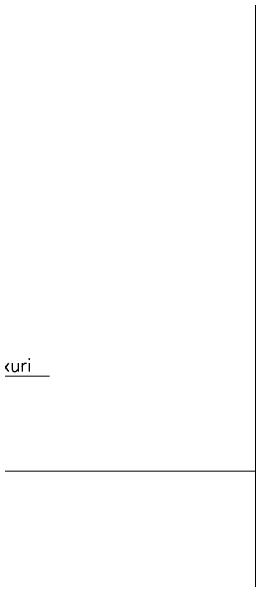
# Model space of a CAD drawing. Header units: millimetres. Extents: x 475616349 to 476941521, y 4620115302 to 4621446928.
# Drawn here: x 476700123 to 476703075, y 4620575602 to 4620582480 of the extents above; entities that cross this region are included whole.
import ezdxf

# ---------------------------------------------------------------- set-up
doc = ezdxf.new("R2010")
doc.units = ezdxf.units.MM
doc.header["$MEASUREMENT"] = 0
for name, color, linetype, lineweight in [('Annotation - Text_Pen_No__7_Pen_No__7_Pen_No__5', 5, 'Continuous', 0), ('gegmebi_Pen_No__7_Pen_No__7_Pen_No__5', 5, 'Continuous', 0), ('New_Structural - Bearing_Pen_No__1', 1, 'Continuous', 0)]:
    doc.layers.add(name, color=color, linetype=linetype, lineweight=lineweight)
doc.linetypes.add('Break', pattern='A,0,[1,бѓЎбѓђбѓ®бѓљбѓ\x98бѓ\x98 #13 nika1.Shx,S=15.679026,R=0,X=0,Y=0],-1975.557214,0', length=1975.557214)

msp = doc.modelspace()

# ---------------------------------------------------------------- linework, layer by layer
at = {"layer": 'gegmebi_Pen_No__7_Pen_No__7_Pen_No__5', "color": 5, "linetype": 'Continuous', "lineweight": 0, "flags": 128}
msp.add_lwpolyline([(476698360.484, 4620578073.748), (476700582.489, 4620578073.748)], dxfattribs=at)
at = {"layer": 'New_Structural - Bearing_Pen_No__1', "color": 1, "linetype": 'Continuous', "lineweight": 0}
msp.add_line((476703074.748, 4620587257.227), (476703074.748, 4620560525.901), dxfattribs=at)
at = {"layer": 'New_Structural - Bearing_Pen_No__1', "color": 1, "linetype": 'Break', "lineweight": 0}
msp.add_line((476699707.752, 4620576923.596), (476703074.748, 4620576923.596), dxfattribs=at)

# ---------------------------------------------------------------- texts
at = {"layer": 'Annotation - Text_Pen_No__7_Pen_No__7_Pen_No__5', "color": 5, "linetype": 'Continuous', "lineweight": 0, "insert": (476698534.666, 4620578279.138), "char_height": 150, "attachment_point": 1}
msp.add_mtext('\\A1;{\\pql;\\Ftxt.shx;178 mm safexuri}', dxfattribs=at)

doc.saveas('drawing.dxf')
